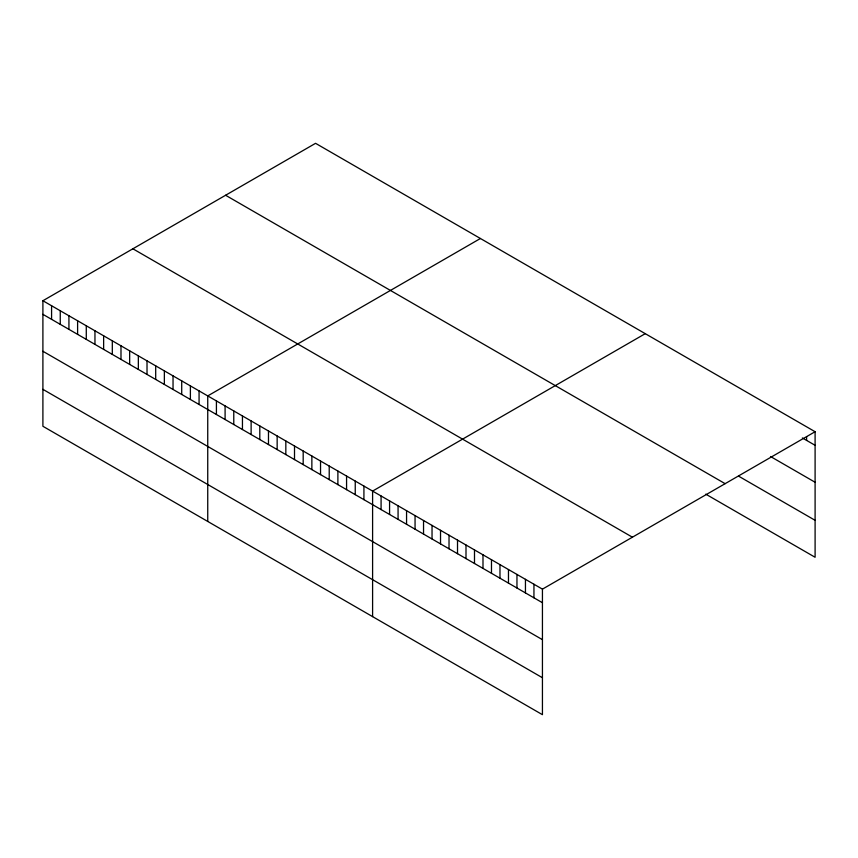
<?xml version="1.0" encoding="UTF-8"?>
<svg xmlns="http://www.w3.org/2000/svg" width="858" height="858" viewBox="0 0 858 858"><rect width="100%" height="100%" fill="white"/><g stroke="black" fill="none" stroke-linecap="round" stroke-linejoin="round"><path stroke-width="1.29" d="M42.9 300.74L542.438 589.146L542.438 714.682L42.9 426.276L42.9 300.74L315.562 143.318L815.1 431.724L815.1 557.26L705.769 494.144M480.416 238.492L207.743 395.913L207.743 521.449M645.259 333.665L372.597 491.087L372.597 616.623M542.438 589.146L815.1 431.724M802.359 437.955L815.1 445.302M770.516 456.51L815.1 482.25M738.674 476.19L815.1 520.313M225.59 195.259L725.117 483.665M132.883 248.788L632.41 537.194M42.9 314.328L542.438 602.724M42.9 351.265L542.438 639.671M42.9 389.339L542.438 677.734M806.606 436.701L806.606 440.401M533.944 584.234L533.944 597.822M525.45 579.332L525.45 592.921M516.956 574.431L516.956 588.02M508.472 569.53L508.472 583.118M499.978 564.628L499.978 578.217M491.484 559.727L491.484 573.316M482.99 554.826L482.99 568.404M474.495 549.914L474.495 563.502M466.001 545.012L466.001 558.601M457.518 540.111L457.518 553.7M449.024 535.21L449.024 548.798M440.529 530.308L440.529 543.897M432.035 525.407L432.035 538.985M423.541 520.506L423.541 534.084M415.058 515.594L415.058 529.182M406.563 510.692L406.563 524.281M398.069 505.791L398.069 519.38M389.575 500.89L389.575 514.478M381.081 495.988L381.081 509.577M363.921 486.078L363.921 499.656M355.244 481.07L355.244 494.648M346.568 476.061L346.568 489.639M337.891 471.042L337.891 484.631M329.215 466.033L329.215 479.622M320.538 461.025L320.538 474.613M311.862 456.016L311.862 469.605M303.185 451.008L303.185 464.596M294.509 445.999L294.509 459.588M285.832 440.991L285.832 454.579M277.155 435.982L277.155 449.571M268.479 430.973L268.479 444.562M259.802 425.965L259.802 439.553M251.126 420.956L251.126 434.545M242.449 415.948L242.449 429.536M233.773 410.939L233.773 424.528M225.096 405.931L225.096 419.519M216.42 400.922L216.42 414.511M199.067 390.905L199.067 404.483M190.39 385.896L190.39 399.474M181.714 380.888L181.714 394.466M173.037 375.879L173.037 389.457M164.361 370.86L164.361 384.448M155.695 365.851L155.695 379.44M147.018 360.843L147.018 374.431M138.342 355.834L138.342 369.423M129.665 350.825L129.665 364.414M120.989 345.817L120.989 359.405M112.312 340.808L112.312 354.397M103.636 335.8L103.636 349.388M94.959 330.791L94.959 344.38M86.283 325.783L86.283 339.371M77.606 320.774L77.606 334.363M68.93 315.765L68.93 329.354M60.253 310.757L60.253 324.345M51.577 305.748L51.577 319.337"/></g></svg>
